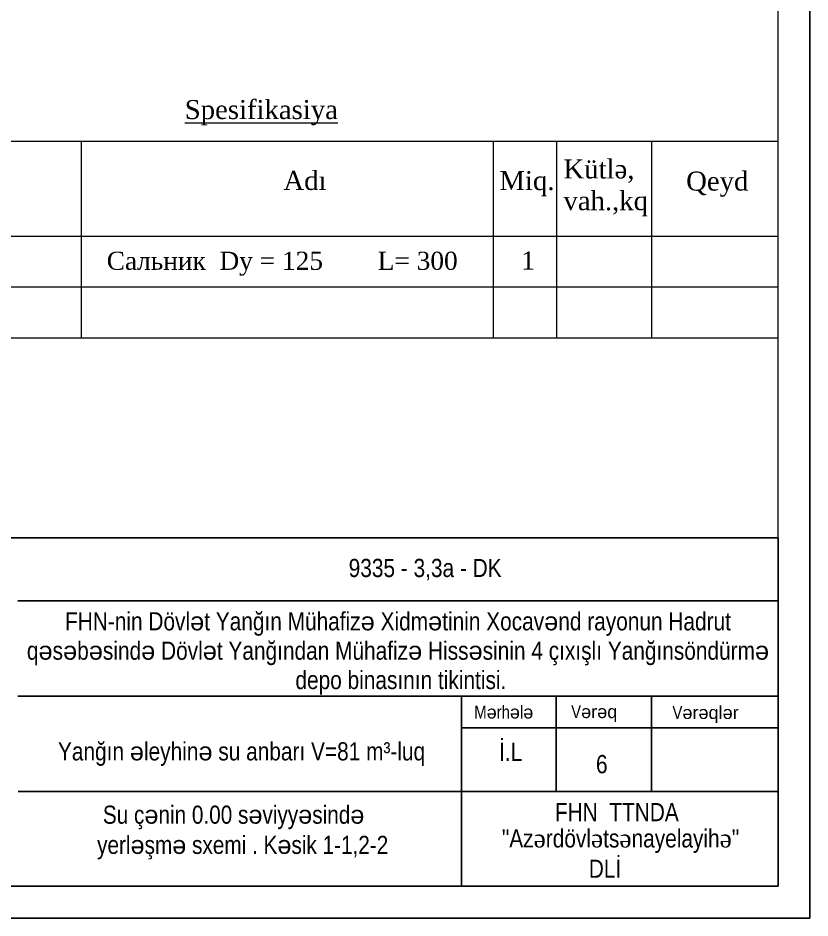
# Model space of a CAD drawing. Header units: millimetres. Extents: x 1067644 to 1117794, y -913136 to -692535.
# Drawn here: x 1104671 to 1117794, y -880780 to -865870 of the extents above; entities that cross this region are included whole.
import ezdxf

# ---------------------------------------------------------------- set-up
doc = ezdxf.new("R2010")
doc.units = ezdxf.units.MM
for name, color, linetype, lineweight in [('0_Ном._пера__7', 7, 'Continuous', 60), ('cedvel  0.09', 7, 'Continuous', 13), ('Layer3', 7, 'Continuous', 13), ('перегородка_Ном._пера__1', 7, 'Continuous', 15)]:
    doc.layers.add(name, color=color, linetype=linetype, lineweight=lineweight)
doc.layers.add('Annotation - Text', color=7, linetype='Continuous')
doc.styles.get("Standard").update_dxf_attribs({"font": 'a3ar(la).ttf'})
doc.styles.add('style6', font='ARIALN.TTF', dxfattribs={"height": 300})
doc.styles.add('Times New  Roman', font='times.ttf')
doc.styles.add('Times New Roman', font='times.ttf')

# ---------------------------------------------------------------- blocks, each defined once
blk = doc.blocks.new('ntnntyht')
at = {"lineweight": 25}
for p, q in [((2003567, -20955), (2003567, -50629)), ((2003567, -50629), (1961564, -50629))]:
    blk.add_line(p, q, dxfattribs=at)
at = {"lineweight": 5, "ltscale": 15}
for p, q in [((2003045, -50106), (2003045, -21477)), ((2003045, -44361), (2003045, -44361))]:
    blk.add_line(p, q, dxfattribs=at)
at = {"lineweight": 25, "ltscale": 15}
for p, q in [((1983715, -44361), (2003045, -44361)), ((2003045, -44361), (2003045, -50106)), ((1990507, -45402), (2003046, -45402)), ((1990507, -46969), (2003044, -46969)), ((1997821, -50106), (1997821, -46964)), ((1999383, -46975), (1999383, -48543)), ((2000954, -46972), (2000954, -48538)), ((2002983, -47496), (1997821, -47496)), ((1997821, -47496), (2003045, -47496)), ((1990511, -48542), (2003038, -48542)), ((1963654, -50106), (2003045, -50106))]:
    blk.add_line(p, q, dxfattribs=at)
at = {"lineweight": 25, "attachment_point": 1, "style": 'style6'}
for s, insert, char_height, width in [('M{\\fArial|b0|i0|c0|p34;ə}rh{\\fArial|b0|i0|c0|p34;ə}l{\\fArial|b0|i0|c0|p34;ə}', (1998032, -47127), 213.61, 6455.66), ('V{\\fArial|b0|i0|c0|p34;ə\\fArial|b0|i0|c238|p34;r\\fArial|b0|i0|c0|p34;ə\\fArial|b0|i0|c238|p34;q}', (1999630, -47120), 213.61, 6455.66), ('V{\\fArial|b0|i0|c0|p34;ə\\fArial|b0|i0|c238|p34;r\\fArial|b0|i0|c0|p34;ə\\fArial|b0|i0|c238|p34;ql\\fArial|b0|i0|c0|p34;ə\\fArial|b0|i0|c238|p34;r}', (2001300, -47134), 213.615, 6455.66), ('{\\fArial Narrow|b0|i0|c238|p34;İ}.L{\\fArial Narrow|b0|i0|c186|p34;      }', (1998440, -47738), 300, 10555.18)]:
    blk.add_mtext(s, dxfattribs=dict(at, insert=insert, char_height=char_height, width=width))
at = {"insert": (1991168, -47731), "char_height": 300, "attachment_point": 1, "style": 'style6'}
blk.add_mtext_dynamic_manual_height_columns('Yan{\\fArial Narrow|b0|i0|c238|p34;ğı}n {\\fArial|b0|i0|c238|p34;ə}leyhin{\\fArial|b0|i0|c238|p34;ə} su anbar{\\fArial Narrow|b0|i0|c238|p34;ı} {\\fArial Narrow|b0|i0|c238|p34;V=81} m³{\\fArial Narrow|b0|i0|c238|p34;-luq }', width=9709.14, gutter_width=1, heights=[0], dxfattribs=at)
at = {"ltscale": 15, "insert": (1998979, -48733), "char_height": 300, "attachment_point": 1, "style": 'style6'}
blk.add_mtext('  {\\fArial Narrow|b0|i0|c238|p34;  FHN  TTNDA}', dxfattribs=at)
at = {"lineweight": 25, "ltscale": 15, "insert": (1998487, -49166), "char_height": 300, "width": 9056.29, "attachment_point": 1, "style": 'style6'}
blk.add_mtext('"Az{\\fTimes New Roman|b0|i0|c238|p18;ə}rdövl{\\fTimes New Roman|b0|i0|c238|p18;ə}ts{\\fTimes New Roman|b0|i0|c238|p18;ə}nayelayih{\\fTimes New Roman|b0|i0|c238|p18;ə}"\\P               DL{\\fArial Narrow|b0|i0|c238|p34;İ}', dxfattribs=at)
at = {"layer": '0_Ном._пера__7', "linetype": 'Continuous', "insert": (1996774, -46266), "char_height": 300, "width": 13566.31, "attachment_point": 5, "line_spacing_factor": 0.967685, "style": 'style6'}
blk.add_mtext('{\\fArial Narrow|b0|i0|c238|p34;FHN-nin Dövl\\fArial|b0|i0|c238|p38;ə\\fArial Narrow|b0|i0|c238|p34;t Yanğın Mühafiz\\fArial|b0|i0|c238|p38;ə\\fArial Narrow|b0|i0|c238|p34; Xidm\\fArial|b0|i0|c238|p38;ə\\fArial Narrow|b0|i0|c238|p34;tinin} {\\fArial Narrow|b0|i0|c238|p34;Xocav\\fArial|b0|i0|c238|p38;ə\\fArial Narrow|b0|i0|c238|p34;nd rayonun Hadrut\\Pq\\fArial|b0|i0|c238|p38;ə\\fArial Narrow|b0|i0|c238|p34;s\\fArial|b0|i0|c238|p38;ə\\fArial Narrow|b0|i0|c238|p34;b\\fArial|b0|i0|c238|p38;ə\\fArial Narrow|b0|i0|c238|p34;sind\\fArial|b0|i0|c238|p38;ə\\fArial Narrow|b0|i0|c238|p34; Dövl\\fArial|b0|i0|c238|p38;ə\\fArial Narrow|b0|i0|c238|p34;t Yanğından Mühafiz\\fArial|b0|i0|c238|p38;ə\\fArial Narrow|b0|i0|c238|p34; Hiss\\fArial|b0|i0|c238|p38;ə\\fArial Narrow|b0|i0|c238|p34;sinin 4 çıxışlı Yanğınsöndürm\\fArial|b0|i0|c238|p38;ə\\fArial Narrow|b0|i0|c238|p34;\\P depo binasının} {\\fArial Narrow|b0|i0|c238|p34;tikintisi}.', dxfattribs=at)
at = {"layer": 'перегородка_Ном._пера__1', "linetype": 'Continuous', "insert": (1995961, -44708), "char_height": 300, "attachment_point": 1, "style": 'style6'}
blk.add_mtext('{\\fArial Narrow|b0|i0|c238|p34;9335} -{\\fArial Narrow|b0|i0|c238|p34; 3,3a }- DK', dxfattribs=at)

msp = doc.modelspace()

# ---------------------------------------------------------------- linework, layer by layer
at = {"lineweight": 20}
for p, q in [((1117269.044, -867916.398), (1097844.044, -867916.398)), ((1105719.044, -867916.398), (1105719.044, -871171.398)), ((1112544.044, -867916.398), (1112544.044, -871171.398)), ((1113594.044, -867916.398), (1113594.044, -871171.398)), ((1115169.044, -867916.398), (1115169.044, -871171.398)), ((1117269.044, -869491.398), (1097844.044, -869491.398)), ((1117269.044, -870331.398), (1097844.044, -870331.398))]:
    msp.add_line(p, q, dxfattribs=at)
at = {"layer": 'cedvel  0.09', "lineweight": 20}
msp.add_line((1117269.044, -871171.398), (1097844.044, -871171.398), dxfattribs=at)

# ---------------------------------------------------------------- block references
at = {"color": 3, "xscale": 1.004925508461463, "yscale": 1.004925508461463, "zscale": 1.004925508461463}
msp.add_blockref('ntnntyht', (-895641.897, -829901.729), dxfattribs=at)

# ---------------------------------------------------------------- texts
at = {"color": 7, "lineweight": 5, "ltscale": 15, "char_height": 315, "width": 963.9764, "attachment_point": 1, "style": 'Times New  Roman'}
for s, insert in [('{\\fTimes New Roman|b0|i0|c238|p18;\\LSpesifikasiya}', (1107434.221, -867228.599)), ('{\\fTimes New Roman|b0|i0|c238|p18;Kütlə,\\Pvah.,kq}', (1113709.213, -868213.542)), ('{\\fTimes New Roman|b0|i0|c238|p18;Adı}', (1109069.115, -868403.811)), ('{\\fTimes New Roman|b0|i0|c238|p18;Miq.}', (1112648.413, -868405.479)), ('{\\fTimes New Roman|b0|i0|c238|p18;Qeyd}', (1115742.192, -868413.986))]:
    msp.add_mtext(s, dxfattribs=dict(at, insert=insert))
at = {"color": 0, "lineweight": 25, "ltscale": 0.5, "insert": (1113009.247, -869736.655), "char_height": 300, "width": 36.46066, "attachment_point": 1, "style": 'Times New Roman'}
msp.add_mtext('{\\fTimes New Roman|b0|i0|c238|p18;1}', dxfattribs=at)
at = {"color": 7, "lineweight": 15, "insert": (1114247.87, -878079.765), "char_height": 302.4, "attachment_point": 1, "style": 'style6'}
msp.add_mtext_dynamic_manual_height_columns('{\\fArial Narrow|b0|i0|c238|p34;6}', width=753.35963, gutter_width=12.5, heights=[0], dxfattribs=at)
at = {"layer": 'Annotation - Text', "color": 7, "lineweight": 13, "ltscale": 20, "insert": (1106141.888, -869741.714), "char_height": 300, "attachment_point": 1, "style": 'Times New Roman'}
msp.add_mtext_dynamic_manual_height_columns('Сальник{\\fTimes New Roman|b0|i0|c238|p18;  Dy = 125        L= 300}', width=5762.23206, gutter_width=12.5, heights=[0], dxfattribs=at)
at = {"layer": 'Layer3', "color": 0, "lineweight": 25, "insert": (1105408.758, -878917.865), "char_height": 300, "width": 7423.62436, "attachment_point": 1}
msp.add_mtext('{\\fArial Narrow|b0|i0|c0|p34;       Su ç\\fArial|b0|i0|c0|p34;ə\\fArial Narrow|b0|i0|c0|p34;nin 0.00 s\\fArial|b0|i0|c238|p34;ə\\fArial Narrow|b0|i0|c0|p34;viyy\\fArial|b0|i0|c238|p34;ə\\fArial Narrow|b0|i0|c0|p34;sind\\fArial|b0|i0|c238|p34;ə\\fArial Narrow|b0|i0|c0|p34; \\P      yerl\\fArial|b0|i0|c0|p34;ə\\fArial Narrow|b0|i0|c238|p34;ş\\fArial Narrow|b0|i0|c0|p34;m\\fArial|b0|i0|c0|p34;ə\\fArial Narrow|b0|i0|c0|p34; sxemi . K\\fArial|b0|i0|c0|p34;ə\\fArial Narrow|b0|i0|c0|p34;sik 1-1,2-2}', dxfattribs=at)

doc.saveas('drawing.dxf')
